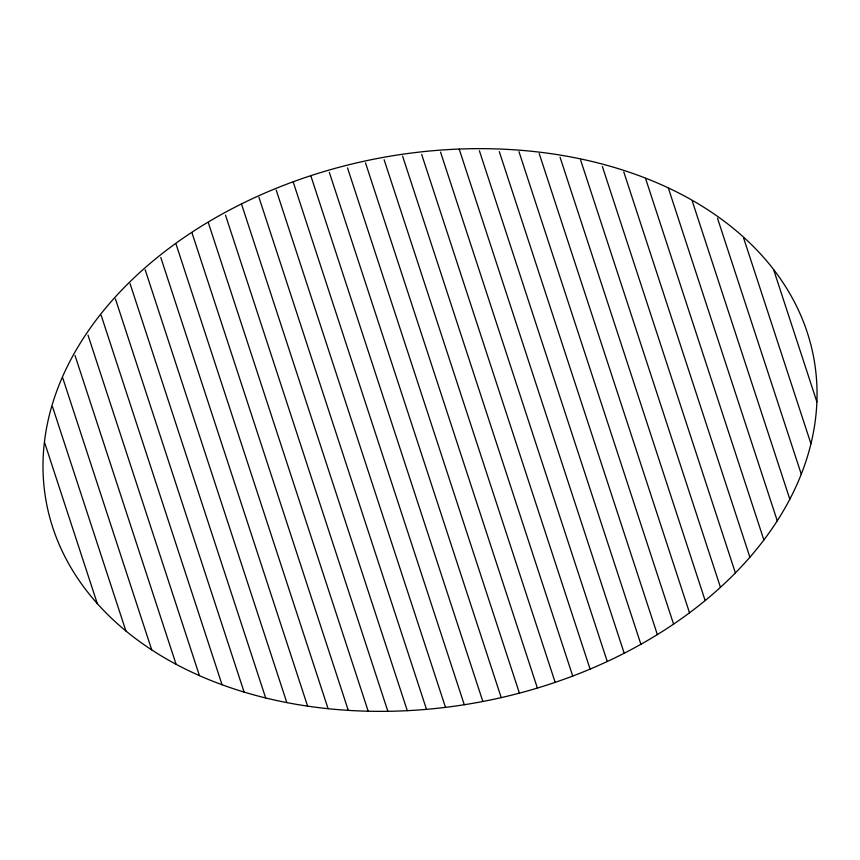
<?xml version="1.0" encoding="UTF-8"?>
<svg xmlns="http://www.w3.org/2000/svg" width="860" height="860" viewBox="0 0 860 860"><rect width="100%" height="100%" fill="white"/><g stroke="black" fill="none" stroke-linecap="round" stroke-linejoin="round"><path stroke-width="1.29" d="M807.003 331.67L806.11 329.047A390.462 276.576 -10.8 0 0 164.099 252.087A390.462 276.576 -10.8 0 0 317.813 707.522A390.462 276.576 -10.8 0 0 807.282 332.519M773.699 269.9L816.882 401.867M743.577 237.887L810.948 443.749M717.487 218.182L801.273 474.183M692.225 200.971L789.824 499.208M668.424 188.275L777.257 520.816M645.548 178.396L763.884 539.972M623.779 171.893L749.888 557.226M602.365 166.475L735.386 572.921M580.532 159.745L720.454 587.316M560.043 157.165L705.146 600.559M539.22 153.564L689.516 612.793M518.967 151.682L673.573 624.113M499.305 151.607L657.362 634.594M479.385 150.737L640.893 644.29M459.219 149.145L624.188 653.245M440.556 152.123L607.257 661.501M421.669 154.434L590.1 669.101M402.577 156.101L572.728 676.046M384.14 159.777L555.162 682.356M365.5 162.841L537.382 688.054M347.526 167.926L519.408 693.138M329.348 172.398L501.229 697.621M310.976 176.268L482.858 701.48M293.26 182.159L464.282 704.738M276.21 190.06L445.502 707.361M258.946 197.327L426.506 709.339M241.466 203.927L407.296 710.672M225.492 215.118L387.871 711.306M208.41 222.944L368.198 711.22M191.941 232.651L348.279 710.36M176.074 244.175L328.09 708.694M160.777 257.452L307.611 706.135M145.168 269.75L286.821 702.588M130.053 283.596L265.665 697.954M115.401 298.829L244.1 692.074M101.136 315.233L222.052 684.732M88.01 335.153L199.434 675.627M75.024 355.47L176.074 664.275M62.769 378.045L151.736 649.891M52.481 406.629L125.893 630.961M44.612 442.599L97.298 603.591"/></g></svg>
